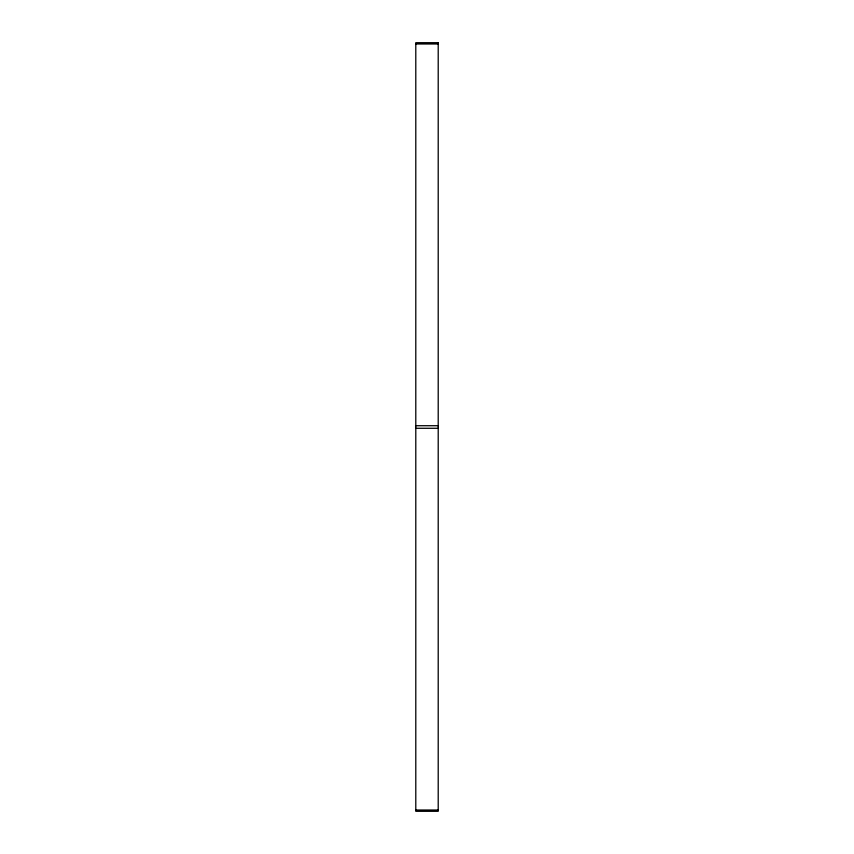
<?xml version="1.0" encoding="UTF-8"?>
<svg xmlns="http://www.w3.org/2000/svg" width="854" height="854" viewBox="0 0 854 854"><rect width="100%" height="100%" fill="white"/><g stroke="black" fill="none" stroke-linecap="round" stroke-linejoin="round"><path stroke-width="1.28" d="M415.791 43.981L438.209 43.981M415.791 425.719L438.209 425.719M415.791 428.281L438.209 428.281M415.791 810.019L438.209 810.019M438.209 42.7L415.791 42.7L415.791 811.3L438.209 811.3L438.209 42.7"/></g></svg>
